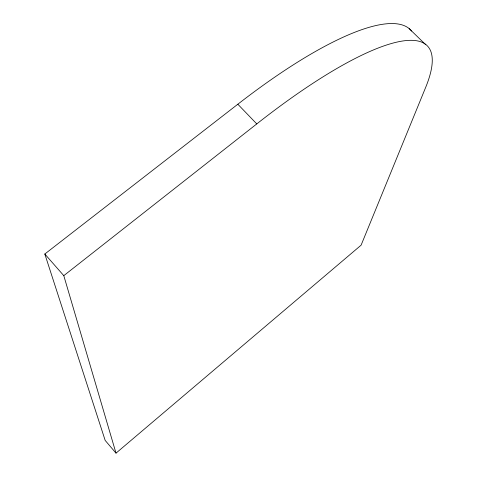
<?xml version="1.0" encoding="UTF-8"?>
<svg xmlns="http://www.w3.org/2000/svg" width="477" height="477" viewBox="0 0 477 477"><rect width="100%" height="100%" fill="white"/><g stroke="black" fill="none" stroke-linecap="round" stroke-linejoin="round"><path stroke-width="0.72" d="M116.006 453.15L361.095 245.178L425.633 87.476A266.363 63.143 -43 0 0 256.781 123.913L63.787 275.652L116.006 453.15L105.167 440.414L44.814 254.014L237.826 104.23A265.2 67.74 -43 0 1 411.621 31.029M409.123 28.584L425.794 44.772M237.826 104.23L256.781 123.913M44.814 254.014L63.787 275.652"/></g></svg>
